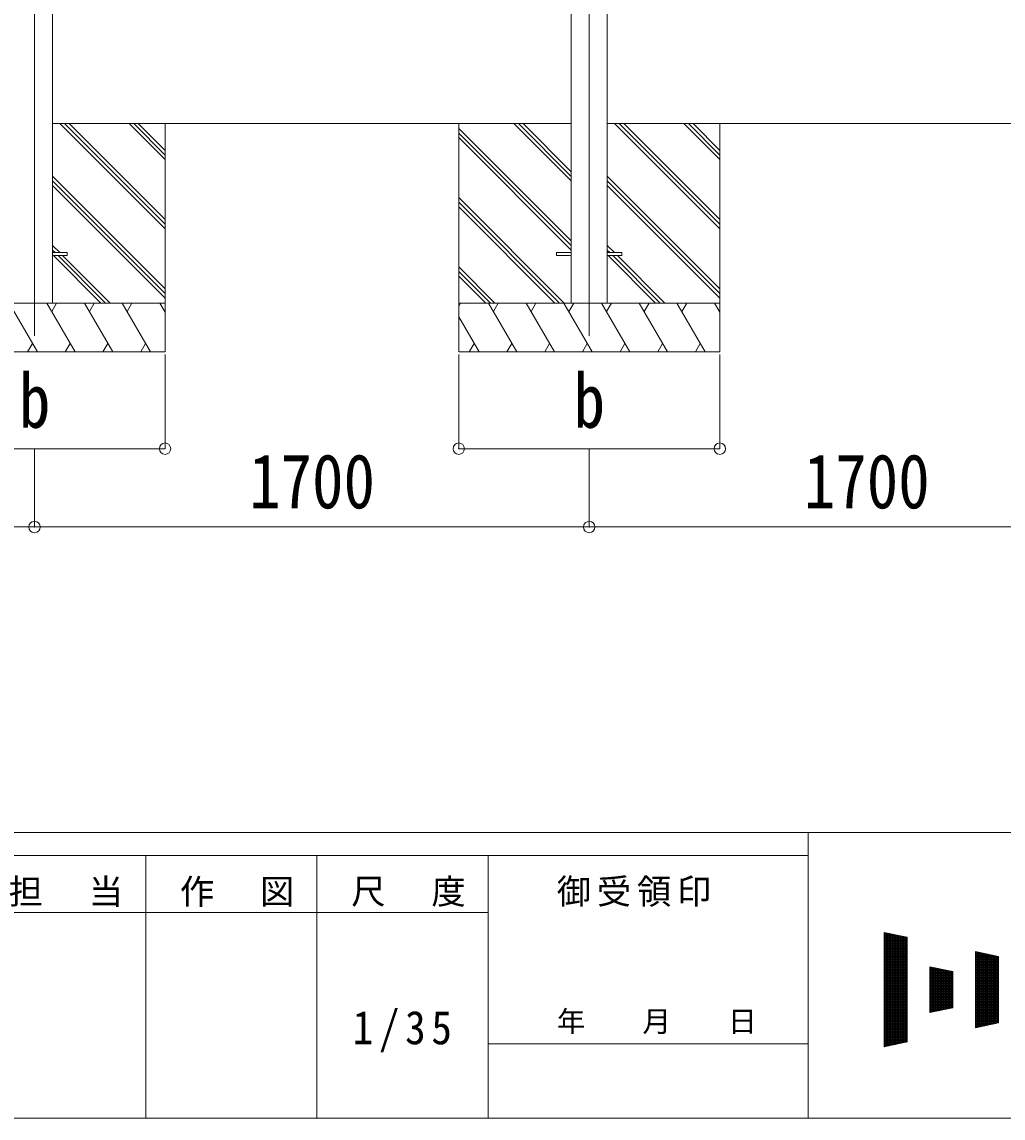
# Model space of a CAD drawing. Units: millimetres at full size, sheet at 1:35. Extents: x -9783 to 9892, y -6828 to 6752.
# Drawn here: x 3877 to 6883, y -6828 to -3468 of the extents above; entities that cross this region are included whole.
import ezdxf
from ezdxf.enums import TextEntityAlignment as Align

# ---------------------------------------------------------------- set-up
doc = ezdxf.new("R2010")
doc.units = ezdxf.units.MM
doc.header["$LTSCALE"] = 35
doc.header["$PDMODE"] = 32
doc.header["$PDSIZE"] = 35
for name, color, linetype, lineweight in [('0-0_0', 7, 'Continuous', 9), ('0-1_本体', 4, 'Continuous', 9), ('0-2_部品', 7, 'Continuous', 9), ('0-8_PARTS2', 2, 'Continuous', 9), ('0-A_寸法', 6, 'Continuous', 9), ('F-0_240', 7, 'Continuous', 9)]:
    doc.layers.add(name, color=color, linetype=linetype, lineweight=lineweight)
doc.styles.add('ＭＳ ゴシック', font='')
doc.styles.get('ＭＳ ゴシック').set_extended_font_data('MS Gothic')

msp = doc.modelspace()

# ---------------------------------------------------------------- linework, layer by layer
at = {"layer": '0-0_0'}
for p, q in [((5560.17, -3779.84), (3970.17, -3779.84)), ((4315.17, -4102.3), (3992.7, -3779.84)), ((4315.17, -4088.15), (4006.85, -3779.84)), ((4315.17, -4074.01), (4020.99, -3779.84)), ((4315.17, -3890.17), (4204.84, -3779.84)), ((4315.17, -3876.02), (4218.98, -3779.84)), ((4315.17, -3861.88), (4233.12, -3779.84)), ((4315.17, -3779.84), (4315.17, -4479.83)), ((5215.17, -3779.84), (5215.17, -4479.83)), ((5560.17, -4139.51), (5215.17, -3794.51)), ((5560.17, -3955.67), (5384.34, -3779.84)), ((5560.17, -3941.52), (5398.48, -3779.84)), ((5560.17, -3927.38), (5412.62, -3779.84)), ((7260.17, -3779.84), (5670.17, -3779.84)), ((6015.17, -4102.3), (5692.7, -3779.84)), ((6015.17, -4088.15), (5706.85, -3779.84)), ((6015.17, -4074.01), (5720.99, -3779.84)), ((6015.17, -3890.17), (5904.84, -3779.84)), ((6015.17, -3876.02), (5918.98, -3779.84)), ((6015.17, -3861.88), (5933.12, -3779.84)), ((6015.17, -3779.84), (6015.17, -4479.83)), ((5560.17, -4153.65), (5215.17, -3808.66)), ((5560.17, -4167.8), (5215.17, -3822.8)), ((4315.17, -4286.14), (3970.17, -3941.15)), ((4315.17, -4300.29), (3970.17, -3955.29)), ((6015.17, -4286.14), (5670.17, -3941.15)), ((6015.17, -4300.29), (5670.17, -3955.29)), ((4315.17, -4314.43), (3970.17, -3969.43)), ((6015.17, -4314.43), (5670.17, -3969.43)), ((5538.36, -4329.83), (5215.17, -4006.65)), ((5524.22, -4329.83), (5215.17, -4020.79)), ((5510.07, -4329.83), (5215.17, -4034.93)), ((3992.23, -4175.34), (3970.17, -4153.28)), ((5692.23, -4175.34), (5670.17, -4153.28)), ((3978.08, -4175.34), (3970.17, -4167.42)), ((4118.44, -4329.83), (3972.94, -4184.34)), ((4132.58, -4329.83), (3987.08, -4184.34)), ((4146.73, -4329.83), (4001.23, -4184.34)), ((5678.08, -4175.34), (5670.17, -4167.42)), ((5818.44, -4329.83), (5672.94, -4184.34)), ((5832.58, -4329.83), (5687.08, -4184.34)), ((5846.73, -4329.83), (5701.23, -4184.34)), ((5326.23, -4329.83), (5215.17, -4218.78)), ((5312.08, -4329.83), (5215.17, -4232.92)), ((5297.94, -4329.83), (5215.17, -4247.06)), ((3515.17, -4329.83), (4315.17, -4329.83)), ((3924.01, -4479.83), (3837.41, -4329.83)), ((4039.48, -4479.83), (3952.88, -4329.83)), ((3967.88, -4355.82), (3982.88, -4329.83)), ((4154.95, -4479.83), (4068.35, -4329.83)), ((4083.35, -4355.82), (4098.35, -4329.83)), ((4270.42, -4479.83), (4183.82, -4329.83)), ((4198.82, -4355.82), (4213.82, -4329.83)), ((4315.17, -4357.34), (4299.29, -4329.83)), ((5215.17, -4329.83), (6015.17, -4329.83)), ((5221, -4329.83), (5215.17, -4339.93)), ((5393.07, -4479.83), (5306.47, -4329.83)), ((5336.47, -4329.83), (5321.47, -4355.82)), ((5508.54, -4479.83), (5421.94, -4329.83)), ((5436.94, -4355.82), (5451.94, -4329.83)), ((5624.01, -4479.83), (5537.41, -4329.83)), ((5552.41, -4355.82), (5567.41, -4329.83)), ((5739.48, -4479.83), (5652.88, -4329.83)), ((5667.88, -4355.82), (5682.88, -4329.83)), ((5854.95, -4479.83), (5768.35, -4329.83)), ((5783.35, -4355.82), (5798.35, -4329.83)), ((5970.42, -4479.83), (5883.82, -4329.83)), ((5898.82, -4355.82), (5913.82, -4329.83)), ((6015.17, -4357.34), (5999.29, -4329.83)), ((5277.6, -4479.83), (5215.17, -4371.7)), ((3909.01, -4453.85), (3894.01, -4479.83)), ((4024.48, -4453.85), (4009.48, -4479.83)), ((4139.95, -4453.86), (4124.95, -4479.83)), ((4255.42, -4453.86), (4240.42, -4479.83)), ((5262.6, -4453.86), (5247.6, -4479.83)), ((5378.07, -4453.86), (5363.07, -4479.83)), ((5493.54, -4453.86), (5478.54, -4479.83)), ((5609.01, -4453.85), (5594.01, -4479.83)), ((5724.48, -4453.85), (5709.48, -4479.83)), ((5839.95, -4453.86), (5824.95, -4479.83)), ((5955.42, -4453.86), (5940.42, -4479.83)), ((4315.17, -4479.83), (3515.17, -4479.83)), ((6015.17, -4479.83), (5215.17, -4479.83))]:
    msp.add_line(p, q, dxfattribs=at)
at = {"layer": '0-1_本体'}
for p, q in [((3970.17, -1149.84), (3970.17, -4329.83)), ((5560.17, -1149.84), (5560.17, -4329.83)), ((5670.17, -1149.84), (5670.17, -4329.83))]:
    msp.add_line(p, q, dxfattribs=at)
at = {"layer": '0-2_部品', "color": 4}
for p, q in [((3970.17, -4175.34), (4015.17, -4175.34)), ((3970.17, -4184.34), (4015.17, -4184.34)), ((4015.17, -4175.34), (4015.17, -4184.34)), ((5515.17, -4175.34), (5515.17, -4184.34)), ((5515.17, -4175.34), (5560.17, -4175.34)), ((5515.17, -4184.34), (5560.17, -4184.34)), ((5670.17, -4175.34), (5715.17, -4175.34)), ((5670.17, -4184.34), (5715.17, -4184.34)), ((5715.17, -4175.34), (5715.17, -4184.34))]:
    msp.add_line(p, q, dxfattribs=at)
at = {"layer": '0-8_PARTS2'}
for p, q in [((3915.17, -1183.7), (3915.17, -4429.83)), ((5615.17, -1183.7), (5615.17, -4429.83))]:
    msp.add_line(p, q, dxfattribs=at)
at = {"layer": '0-A_寸法'}
for p, q in [((4315.17, -4776.22), (4315.17, -4487.25)), ((5215.17, -4776.22), (5215.17, -4487.25)), ((6015.17, -4776.22), (6015.17, -4487.25)), ((4315.17, -4776.22), (3515.17, -4776.22)), ((3915.17, -5016.2), (3915.17, -4776.22)), ((6015.17, -4776.22), (5215.17, -4776.22)), ((5615.17, -5016.2), (5615.17, -4776.22)), ((2303.17, -5016.2), (3915.17, -5016.2)), ((3915.17, -5016.2), (5615.17, -5016.2)), ((7315.17, -5016.2), (5615.17, -5016.2))]:
    msp.add_line(p, q, dxfattribs=at)
for p in [(4315.17, -4776.22), (5215.17, -4776.22), (6015.17, -4776.22), (3915.17, -5016.2), (5615.17, -5016.2)]:
    msp.add_point(p, dxfattribs=at)
at = {"layer": 'F-0_240', "color": 5}
for p, q in [((-9783.03, -5953.1), (9396.97, -5953.1)), ((6285.75, -5953.1), (6285.75, -6828.1)), ((-9783.03, -6023.1), (6285.75, -6023.1)), ((4255.75, -6023.1), (4255.75, -6828.1)), ((4780.75, -6023.1), (4780.75, -6828.1)), ((5305.75, -6023.1), (5305.75, -6828.1)), ((3205.75, -6198.1), (5305.75, -6198.1)), ((5305.75, -6600.6), (6285.75, -6600.6)), ((-9783.03, -6828.1), (9396.97, -6828.1))]:
    msp.add_line(p, q, dxfattribs=at)
at = {"layer": 'F-0_240'}
for p, q in [((6519.04, -6259.47), (6589.04, -6274.05)), ((6519.04, -6259.47), (6519.04, -6609.47)), ((6519.04, -6262.76), (6534.85, -6262.76)), ((6519.04, -6266.26), (6551.65, -6266.26)), ((6519.04, -6269.76), (6568.45, -6269.76)), ((6519.04, -6273.26), (6585.25, -6273.26)), ((6519.04, -6276.76), (6589.04, -6276.76)), ((6519.04, -6280.26), (6589.04, -6280.26)), ((6521.12, -6609.03), (6521.12, -6259.9)), ((6524.62, -6608.3), (6524.62, -6260.63)), ((6528.12, -6607.58), (6528.12, -6261.36)), ((6531.62, -6606.85), (6531.62, -6262.09)), ((6535.12, -6606.12), (6535.12, -6262.81)), ((6538.62, -6605.39), (6538.62, -6263.54)), ((6542.12, -6604.66), (6542.12, -6264.27)), ((6545.62, -6603.93), (6545.62, -6265)), ((6549.12, -6603.2), (6549.12, -6265.73)), ((6552.62, -6602.47), (6552.62, -6266.46)), ((6556.12, -6601.74), (6556.12, -6267.19)), ((6559.62, -6601.01), (6559.62, -6267.92)), ((6563.12, -6600.28), (6563.12, -6268.65)), ((6566.62, -6599.55), (6566.62, -6269.38)), ((6570.12, -6598.83), (6570.12, -6270.11)), ((6573.62, -6598.1), (6573.62, -6270.84)), ((6577.12, -6597.37), (6577.12, -6271.56)), ((6580.62, -6596.64), (6580.62, -6272.29)), ((6584.12, -6595.91), (6584.12, -6273.02)), ((6587.62, -6595.18), (6587.62, -6273.75)), ((6589.04, -6274.05), (6589.04, -6594.88)), ((6519.04, -6283.76), (6589.04, -6283.76)), ((6519.04, -6287.26), (6589.04, -6287.26)), ((6519.04, -6290.76), (6589.04, -6290.76)), ((6519.04, -6294.26), (6589.04, -6294.26)), ((6519.04, -6297.76), (6589.04, -6297.76)), ((6519.04, -6301.26), (6589.04, -6301.26)), ((6519.04, -6304.76), (6589.04, -6304.76)), ((6519.04, -6308.26), (6589.04, -6308.26)), ((6519.04, -6311.76), (6589.04, -6311.76)), ((6519.04, -6315.26), (6589.04, -6315.26)), ((6519.04, -6318.76), (6589.04, -6318.76)), ((6519.04, -6322.26), (6589.04, -6322.26)), ((6519.04, -6325.76), (6589.04, -6325.76)), ((6519.04, -6329.26), (6589.04, -6329.26)), ((6519.04, -6332.76), (6589.04, -6332.76)), ((6519.04, -6336.26), (6589.04, -6336.26)), ((6519.04, -6339.76), (6589.04, -6339.76)), ((6519.04, -6343.26), (6589.04, -6343.26)), ((6519.04, -6346.76), (6589.04, -6346.76)), ((6519.04, -6350.26), (6589.04, -6350.26)), ((6799.04, -6317.8), (6869.04, -6332.38)), ((6799.04, -6317.8), (6799.04, -6551.13)), ((6799.04, -6318.76), (6803.65, -6318.76)), ((6799.04, -6322.26), (6820.45, -6322.26)), ((6799.04, -6325.76), (6837.25, -6325.76)), ((6799.04, -6329.26), (6854.05, -6329.26)), ((6799.04, -6332.76), (6869.04, -6332.76)), ((6799.04, -6336.26), (6869.04, -6336.26)), ((6799.04, -6339.76), (6869.04, -6339.76)), ((6799.04, -6343.26), (6869.04, -6343.26)), ((6799.04, -6346.76), (6869.04, -6346.76)), ((6799.04, -6350.26), (6869.04, -6350.26)), ((6801.12, -6550.7), (6801.12, -6318.23)), ((6804.62, -6549.97), (6804.62, -6318.96)), ((6808.12, -6549.24), (6808.12, -6319.69)), ((6811.62, -6548.51), (6811.62, -6320.42)), ((6815.12, -6547.78), (6815.12, -6321.15)), ((6818.62, -6547.05), (6818.62, -6321.88)), ((6822.12, -6546.33), (6822.12, -6322.61)), ((6825.62, -6545.6), (6825.62, -6323.34)), ((6829.12, -6544.87), (6829.12, -6324.06)), ((6832.62, -6544.14), (6832.62, -6324.79)), ((6836.12, -6543.41), (6836.12, -6325.52)), ((6839.62, -6542.68), (6839.62, -6326.25)), ((6843.12, -6541.95), (6843.12, -6326.98)), ((6846.62, -6541.22), (6846.62, -6327.71)), ((6850.12, -6540.49), (6850.12, -6328.44)), ((6853.62, -6539.76), (6853.62, -6329.17)), ((6857.12, -6539.03), (6857.12, -6329.9)), ((6860.62, -6538.3), (6860.62, -6330.63)), ((6864.12, -6537.58), (6864.12, -6331.36)), ((6867.62, -6536.85), (6867.62, -6332.09)), ((6869.04, -6332.38), (6869.04, -6536.55)), ((6519.04, -6353.76), (6589.04, -6353.76)), ((6519.04, -6357.26), (6589.04, -6357.26)), ((6519.04, -6360.76), (6589.04, -6360.76)), ((6519.04, -6364.26), (6589.04, -6364.26)), ((6519.04, -6367.76), (6589.04, -6367.76)), ((6519.04, -6371.26), (6589.04, -6371.26)), ((6519.04, -6374.76), (6589.04, -6374.76)), ((6519.04, -6378.26), (6589.04, -6378.26)), ((6519.04, -6381.76), (6589.04, -6381.76)), ((6659.04, -6364.47), (6729.04, -6379.05)), ((6659.04, -6364.47), (6659.04, -6504.47)), ((6659.04, -6367.76), (6674.85, -6367.76)), ((6659.04, -6371.26), (6691.65, -6371.26)), ((6659.04, -6374.76), (6708.45, -6374.76)), ((6659.04, -6378.26), (6725.25, -6378.26)), ((6659.04, -6381.76), (6729.04, -6381.76)), ((6661.12, -6504.03), (6661.12, -6364.9)), ((6664.62, -6503.3), (6664.62, -6365.63)), ((6668.12, -6502.58), (6668.12, -6366.36)), ((6671.62, -6501.85), (6671.62, -6367.09)), ((6675.12, -6501.12), (6675.12, -6367.81)), ((6678.62, -6500.39), (6678.62, -6368.54)), ((6682.12, -6499.66), (6682.12, -6369.27)), ((6685.62, -6498.93), (6685.62, -6370)), ((6689.12, -6498.2), (6689.12, -6370.73)), ((6692.62, -6497.47), (6692.62, -6371.46)), ((6696.12, -6496.74), (6696.12, -6372.19)), ((6699.62, -6496.01), (6699.62, -6372.92)), ((6703.12, -6495.28), (6703.12, -6373.65)), ((6706.62, -6494.55), (6706.62, -6374.38)), ((6710.12, -6493.83), (6710.12, -6375.11)), ((6713.62, -6493.1), (6713.62, -6375.84)), ((6717.12, -6492.37), (6717.12, -6376.56)), ((6720.62, -6491.64), (6720.62, -6377.29)), ((6724.12, -6490.91), (6724.12, -6378.02)), ((6727.62, -6490.18), (6727.62, -6378.75)), ((6729.04, -6379.05), (6729.04, -6489.88)), ((6799.04, -6353.76), (6869.04, -6353.76)), ((6799.04, -6357.26), (6869.04, -6357.26)), ((6799.04, -6360.76), (6869.04, -6360.76)), ((6799.04, -6364.26), (6869.04, -6364.26)), ((6799.04, -6367.76), (6869.04, -6367.76)), ((6799.04, -6371.26), (6869.04, -6371.26)), ((6799.04, -6374.76), (6869.04, -6374.76)), ((6799.04, -6378.26), (6869.04, -6378.26)), ((6799.04, -6381.76), (6869.04, -6381.76)), ((6519.04, -6385.26), (6589.04, -6385.26)), ((6519.04, -6388.76), (6589.04, -6388.76)), ((6519.04, -6392.26), (6589.04, -6392.26)), ((6519.04, -6395.76), (6589.04, -6395.76)), ((6519.04, -6399.26), (6589.04, -6399.26)), ((6519.04, -6402.76), (6589.04, -6402.76)), ((6519.04, -6406.26), (6589.04, -6406.26)), ((6519.04, -6409.76), (6589.04, -6409.76)), ((6519.04, -6413.26), (6589.04, -6413.26)), ((6519.04, -6416.76), (6589.04, -6416.76)), ((6659.04, -6385.26), (6729.04, -6385.26)), ((6659.04, -6388.76), (6729.04, -6388.76)), ((6659.04, -6392.26), (6729.04, -6392.26)), ((6659.04, -6395.76), (6729.04, -6395.76)), ((6659.04, -6399.26), (6729.04, -6399.26)), ((6659.04, -6402.76), (6729.04, -6402.76)), ((6659.04, -6406.26), (6729.04, -6406.26)), ((6659.04, -6409.76), (6729.04, -6409.76)), ((6659.04, -6413.26), (6729.04, -6413.26)), ((6659.04, -6416.76), (6729.04, -6416.76)), ((6799.04, -6385.26), (6869.04, -6385.26)), ((6799.04, -6388.76), (6869.04, -6388.76)), ((6799.04, -6392.26), (6869.04, -6392.26)), ((6799.04, -6395.76), (6869.04, -6395.76)), ((6799.04, -6399.26), (6869.04, -6399.26)), ((6799.04, -6402.76), (6869.04, -6402.76)), ((6799.04, -6406.26), (6869.04, -6406.26)), ((6799.04, -6409.76), (6869.04, -6409.76)), ((6799.04, -6413.26), (6869.04, -6413.26)), ((6799.04, -6416.76), (6869.04, -6416.76)), ((6519.04, -6420.26), (6589.04, -6420.26)), ((6519.04, -6423.76), (6589.04, -6423.76)), ((6519.04, -6427.26), (6589.04, -6427.26)), ((6519.04, -6430.76), (6589.04, -6430.76)), ((6519.04, -6434.26), (6589.04, -6434.26)), ((6519.04, -6437.76), (6589.04, -6437.76)), ((6519.04, -6441.26), (6589.04, -6441.26)), ((6519.04, -6444.76), (6589.04, -6444.76)), ((6519.04, -6448.26), (6589.04, -6448.26)), ((6659.04, -6420.26), (6729.04, -6420.26)), ((6659.04, -6423.76), (6729.04, -6423.76)), ((6659.04, -6427.26), (6729.04, -6427.26)), ((6659.04, -6430.76), (6729.04, -6430.76)), ((6659.04, -6434.26), (6729.04, -6434.26)), ((6659.04, -6437.76), (6729.04, -6437.76)), ((6659.04, -6441.26), (6729.04, -6441.26)), ((6659.04, -6444.76), (6729.04, -6444.76)), ((6659.04, -6448.26), (6729.04, -6448.26)), ((6799.04, -6420.26), (6869.04, -6420.26)), ((6799.04, -6423.76), (6869.04, -6423.76)), ((6799.04, -6427.26), (6869.04, -6427.26)), ((6799.04, -6430.76), (6869.04, -6430.76)), ((6799.04, -6434.26), (6869.04, -6434.26)), ((6799.04, -6437.76), (6869.04, -6437.76)), ((6799.04, -6441.26), (6869.04, -6441.26)), ((6799.04, -6444.76), (6869.04, -6444.76)), ((6799.04, -6448.26), (6869.04, -6448.26)), ((6519.04, -6451.76), (6589.04, -6451.76)), ((6519.04, -6455.26), (6589.04, -6455.26)), ((6519.04, -6458.76), (6589.04, -6458.76)), ((6519.04, -6462.26), (6589.04, -6462.26)), ((6519.04, -6465.76), (6589.04, -6465.76)), ((6519.04, -6469.26), (6589.04, -6469.26)), ((6519.04, -6472.76), (6589.04, -6472.76)), ((6519.04, -6476.26), (6589.04, -6476.26)), ((6519.04, -6479.76), (6589.04, -6479.76)), ((6519.04, -6483.26), (6589.04, -6483.26)), ((6659.04, -6451.76), (6729.04, -6451.76)), ((6659.04, -6455.26), (6729.04, -6455.26)), ((6659.04, -6458.76), (6729.04, -6458.76)), ((6659.04, -6462.26), (6729.04, -6462.26)), ((6659.04, -6465.76), (6729.04, -6465.76)), ((6659.04, -6469.26), (6729.04, -6469.26)), ((6659.04, -6472.76), (6729.04, -6472.76)), ((6659.04, -6476.26), (6729.04, -6476.26)), ((6659.04, -6479.76), (6729.04, -6479.76)), ((6659.04, -6483.26), (6729.04, -6483.26)), ((6799.04, -6451.76), (6869.04, -6451.76)), ((6799.04, -6455.26), (6869.04, -6455.26)), ((6799.04, -6458.76), (6869.04, -6458.76)), ((6799.04, -6462.26), (6869.04, -6462.26)), ((6799.04, -6465.76), (6869.04, -6465.76)), ((6799.04, -6469.26), (6869.04, -6469.26)), ((6799.04, -6472.76), (6869.04, -6472.76)), ((6799.04, -6476.26), (6869.04, -6476.26)), ((6799.04, -6479.76), (6869.04, -6479.76)), ((6799.04, -6483.26), (6869.04, -6483.26)), ((6519.04, -6486.76), (6589.04, -6486.76)), ((6519.04, -6490.26), (6589.04, -6490.26)), ((6519.04, -6493.76), (6589.04, -6493.76)), ((6519.04, -6497.26), (6589.04, -6497.26)), ((6519.04, -6500.76), (6589.04, -6500.76)), ((6519.04, -6504.26), (6589.04, -6504.26)), ((6519.04, -6507.76), (6589.04, -6507.76)), ((6519.04, -6511.26), (6589.04, -6511.26)), ((6519.04, -6514.76), (6589.04, -6514.76)), ((6519.04, -6518.26), (6589.04, -6518.26)), ((6659.04, -6486.76), (6729.04, -6486.76)), ((6659.04, -6504.47), (6729.04, -6489.88)), ((6659.04, -6490.26), (6727.23, -6490.26)), ((6659.04, -6493.76), (6710.43, -6493.76)), ((6659.04, -6497.26), (6693.63, -6497.26)), ((6659.04, -6500.76), (6676.83, -6500.76)), ((6659.04, -6504.26), (6660.03, -6504.26)), ((6799.04, -6486.76), (6869.04, -6486.76)), ((6799.04, -6490.26), (6869.04, -6490.26)), ((6799.04, -6493.76), (6869.04, -6493.76)), ((6799.04, -6497.26), (6869.04, -6497.26)), ((6799.04, -6500.76), (6869.04, -6500.76)), ((6799.04, -6504.26), (6869.04, -6504.26)), ((6799.04, -6507.76), (6869.04, -6507.76)), ((6799.04, -6511.26), (6869.04, -6511.26)), ((6799.04, -6514.76), (6869.04, -6514.76)), ((6799.04, -6518.26), (6869.04, -6518.26)), ((6519.04, -6521.76), (6589.04, -6521.76)), ((6519.04, -6525.26), (6589.04, -6525.26)), ((6519.04, -6528.76), (6589.04, -6528.76)), ((6519.04, -6532.26), (6589.04, -6532.26)), ((6519.04, -6535.76), (6589.04, -6535.76)), ((6519.04, -6539.26), (6589.04, -6539.26)), ((6519.04, -6542.76), (6589.04, -6542.76)), ((6519.04, -6546.26), (6589.04, -6546.26)), ((6519.04, -6549.76), (6589.04, -6549.76)), ((6799.04, -6521.76), (6869.04, -6521.76)), ((6799.04, -6525.26), (6869.04, -6525.26)), ((6799.04, -6528.76), (6869.04, -6528.76)), ((6799.04, -6532.26), (6869.04, -6532.26)), ((6799.04, -6535.76), (6869.04, -6535.76)), ((6869.04, -6536.55), (6799.04, -6551.13)), ((6799.04, -6539.26), (6856.03, -6539.26)), ((6799.04, -6542.76), (6839.23, -6542.76)), ((6799.04, -6546.26), (6822.43, -6546.26)), ((6799.04, -6549.76), (6805.63, -6549.76)), ((6519.04, -6553.26), (6589.04, -6553.26)), ((6519.04, -6556.76), (6589.04, -6556.76)), ((6519.04, -6560.26), (6589.04, -6560.26)), ((6519.04, -6563.76), (6589.04, -6563.76)), ((6519.04, -6567.26), (6589.04, -6567.26)), ((6519.04, -6570.76), (6589.04, -6570.76)), ((6519.04, -6574.26), (6589.04, -6574.26)), ((6519.04, -6577.76), (6589.04, -6577.76)), ((6519.04, -6581.26), (6589.04, -6581.26)), ((6519.04, -6584.76), (6589.04, -6584.76)), ((6519.04, -6588.26), (6589.04, -6588.26)), ((6519.04, -6591.76), (6589.04, -6591.76)), ((6589.04, -6594.88), (6519.04, -6609.47)), ((6519.04, -6595.26), (6587.23, -6595.26)), ((6519.04, -6598.76), (6570.43, -6598.76)), ((6519.04, -6602.26), (6553.63, -6602.26)), ((6519.04, -6605.76), (6536.83, -6605.76)), ((6519.04, -6609.26), (6520.03, -6609.26))]:
    msp.add_line(p, q, dxfattribs=at)

# ---------------------------------------------------------------- texts
at = {"layer": '0-A_寸法', "color": 7, "style": 'ＭＳ ゴシック', "width": 0.85}
for s, p in [('b', (3867.04, -4761.85)), ('b', (5567.04, -4761.85)), ('1700', (4572.67, -5009.2)), ('1700', (6272.67, -5009.2))]:
    msp.add_text(s, height=166.8, dxfattribs=at).set_placement(p, align=Align.BOTTOM_LEFT)
at = {"layer": 'F-0_240', "style": 'ＭＳ ゴシック'}
msp.add_text('年\u3000\u3000月\u3000\u3000日', height=64.15, dxfattribs=at).set_placement((5515.76, -6583.1), align=Align.BOTTOM_LEFT)
at = {"layer": 'F-0_240', "attachment_point": 7, "style": 'ＭＳ ゴシック'}
for s, insert, char_height in [('\\T1.17;担\u3000当', (3835.76, -6180.6), 76.98), ('\\T1.17;作\u3000図', (4360.75, -6180.6), 76.98), ('\\T1.17;尺\u3000度', (4885.76, -6180.6), 76.98), ('\\T1.17;御受領印', (5515.75, -6180.6), 76.98), ('\\T1.28;\\W0.9;1/35', (4890.13, -6626.85), 102.6)]:
    msp.add_mtext(s, dxfattribs=dict(at, insert=insert, char_height=char_height))

doc.saveas('drawing.dxf')
